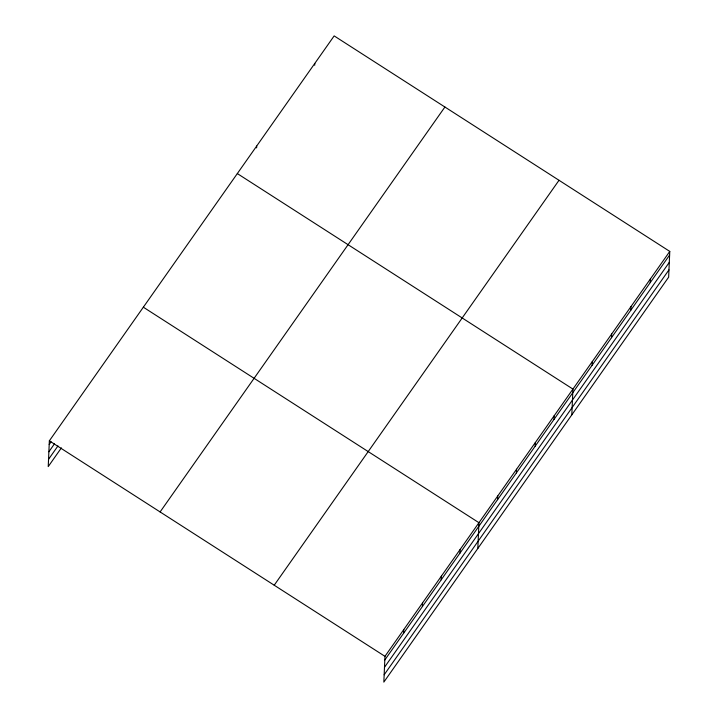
<?xml version="1.0" encoding="UTF-8"?>
<svg xmlns="http://www.w3.org/2000/svg" width="718" height="718" viewBox="0 0 718 718"><rect width="100%" height="100%" fill="white"/><g stroke="black" fill="none" stroke-linecap="round" stroke-linejoin="round"><path stroke-width="1.08" d="M669.768 251.408L384.965 656.333L383.843 682.1L668.646 277.175L669.768 251.408L334.157 35.9L49.354 440.825L48.232 466.592L61.389 447.888M256.613 147.872L256.694 146.041M314.708 65.266L314.789 63.435M403.606 633.267L403.767 629.605M422.399 606.548L422.561 602.878M441.193 579.821L441.355 576.159M459.996 553.093L460.157 549.432M477.829 548.471L478.951 522.704L143.34 307.196M497.592 499.647L497.745 495.985M516.386 472.92L516.547 469.258M535.179 446.192L535.341 442.53M553.982 419.474L554.134 415.803M571.806 414.851L572.937 389.084L237.326 173.577M592.144 365.211L592.305 361.549M611.512 337.675L611.664 334.014M630.871 310.14L631.032 306.478M650.239 282.605L650.4 278.943M49.201 444.487L51.077 441.821M48.878 451.784L54.514 443.769M48.555 459.296L57.952 445.941M160.105 511.943L444.909 107.018M274.213 585.215L559.017 180.29M384.803 659.995L669.607 255.069M384.489 667.291L669.293 262.366M384.157 674.803L668.961 269.878M49.354 440.825L384.965 656.333"/></g></svg>
